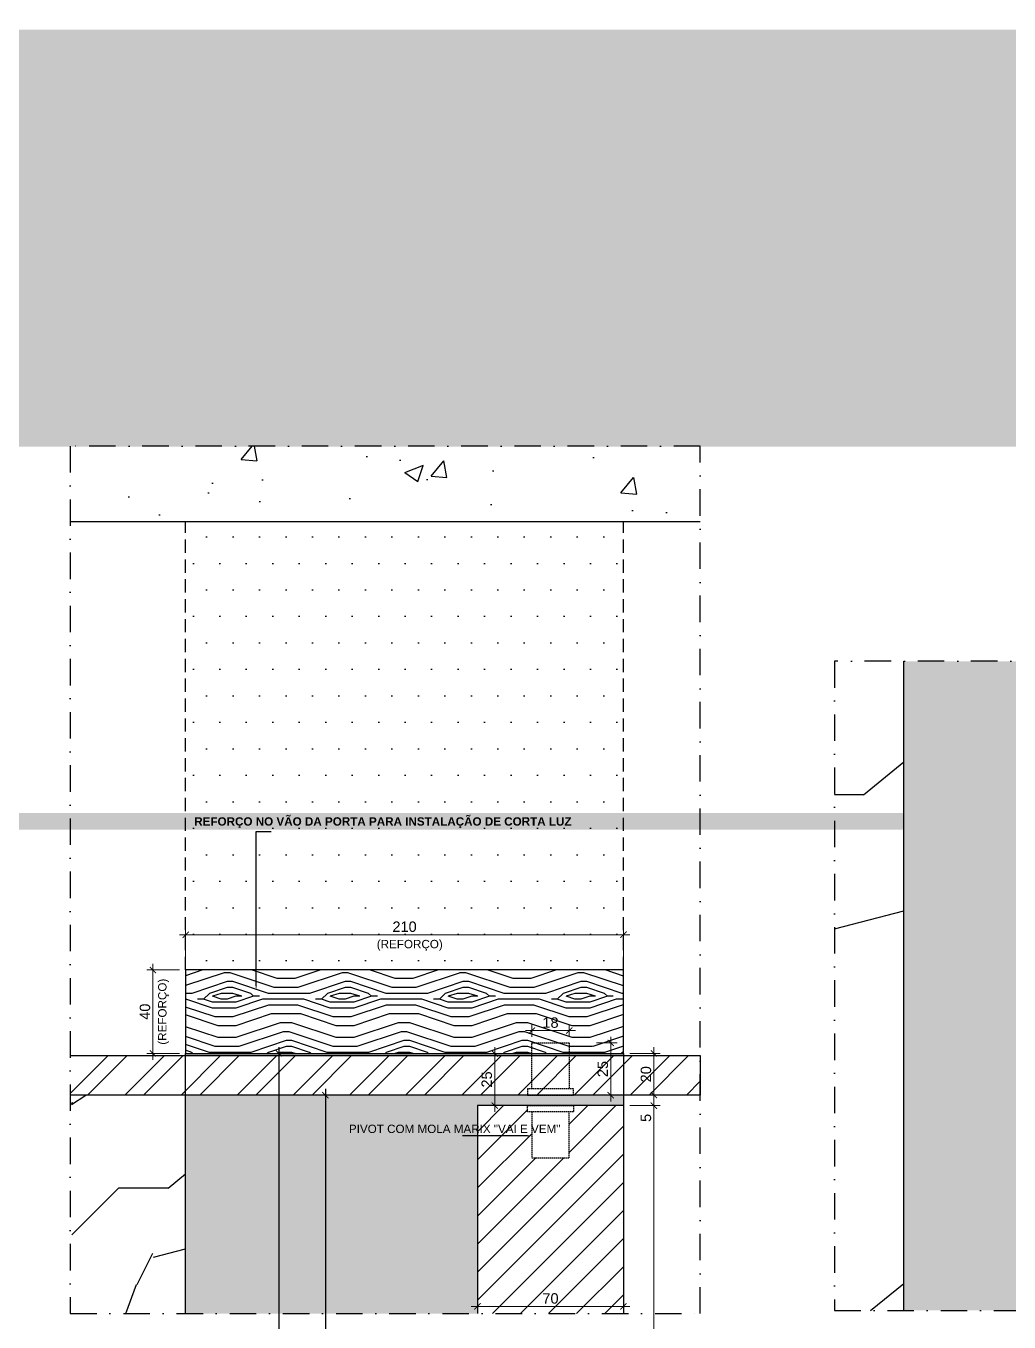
# Model space of a CAD drawing. Header units: millimetres. Extents: x -63251 to 507826, y 5339 to 217512.
# Drawn here: x 123334 to 123805, y 103665 to 104286 of the extents above; entities that cross this region are included whole.
import ezdxf
from ezdxf import colors
from ezdxf.entities.mleader import LeaderData, LeaderLine
from ezdxf.math import Vec2, Vec3

# ---------------------------------------------------------------- set-up
doc = ezdxf.new("R2010")
doc.units = ezdxf.units.MM
doc.header["$PDMODE"] = 3
doc.linetypes.add('TRAÇO 1-1', pattern=[9.525, 6.35, -3.175])
doc.linetypes.add('TRAÇO E PONTO 1-1', pattern=[25.4, 12.7, -6.35, 0, -6.35])
doc.layers.add('ARQ-COTA', color=12, linetype='Continuous', lineweight=9)
for name, color, linetype in [('COTAS', 9, 'Continuous'), ('FERRAGEM', 3, 'Continuous'), ('GESSO', 1, 'Continuous'), ('HACHURA', 21, 'Continuous'), ('MARCENARIA', 4, 'Continuous'), ('PAREDE', 94, 'Continuous'), ('PROJEÇÃO', 8, 'Continuous'), ('TEXTO TRAÇO PONTO', 105, 'TRAÇO E PONTO 1-1')]:
    doc.layers.add(name, color=color, linetype=linetype)
doc.styles.add('1-1', font='arial.ttf', dxfattribs={"height": 0.2})
doc.styles.add('MEDIDA OFICIAL', font='ariblk.ttf')
doc.styles.add('PADRÃO', font='arial.ttf')
doc.styles.add('PADRÃO NEGRITO', font='arialbd.ttf')
doc.dimstyles.new('1-2', dxfattribs={"dimscale": 2, "dimtxt": 2.5, "dimasz": 1.5, "dimexe": 1.5, "dimexo": 1.5, "dimtad": 1, "dimtxsty": 'PADRÃO', "dimblk": 'ARCHTICK', "dimcen": 2.5, "dimdle": 1.5, "dimclrd": 9, "dimclre": 9, "dimclrt": 6, "dimadec": 0, "dimazin": 0, "dimtfac": 1, "dimtmove": 0, "dimatfit": 3, "dimfxl": 1.25, "dimlwd": -1, "dimlwe": -1, "dimarcsym": 0})
doc.dimstyles.new('Med. Ofic.1-2', dxfattribs={"dimscale": 2, "dimtxt": 2.5, "dimasz": 1.5, "dimexe": 1.5, "dimexo": 1.5, "dimtad": 1, "dimtxsty": 'MEDIDA OFICIAL', "dimblk": 'ARCHTICK', "dimcen": 2.5, "dimdle": 1.5, "dimclrd": 9, "dimclre": 9, "dimclrt": 10, "dimadec": 0, "dimazin": 0, "dimtfac": 1, "dimtmove": 0, "dimatfit": 3, "dimfxl": 1.25, "dimlwd": -1, "dimlwe": -1, "dimarcsym": 0})

# ---------------------------------------------------------------- blocks, each defined once
blk = doc.blocks.new('_ArchTick')
at = {"color": 0, "linetype": 'ByBlock', "const_width": 0.15}
blk.add_lwpolyline([(-0.5, -0.5), (0.5, 0.5)], dxfattribs=at)
blk = doc.blocks.new('*D1436')
at = {"layer": 'ARQ-COTA', "color": 9, "transparency": 16777216}
blk.add_line((123623.48, 103672.21), (123547.48, 103672.21), dxfattribs=at)
at = {"layer": 'Defpoints', "color": 0, "transparency": 16777216}
for p in [(123550.48, 103672.21), (123550.48, 103672.21), (123620.48, 103672.21)]:
    blk.add_point(p, dxfattribs=at)
at = {"layer": 'ARQ-COTA', "color": 9, "transparency": 16777216, "xscale": 3, "yscale": 3, "zscale": 3, "rotation": 180}
blk.add_blockref('_ArchTick', (123550.48, 103672.21), dxfattribs=at)
at = {"layer": 'ARQ-COTA', "color": 9, "transparency": 16777216, "xscale": 3, "yscale": 3, "zscale": 3}
blk.add_blockref('_ArchTick', (123620.48, 103672.21), dxfattribs=at)
at = {"layer": 'ARQ-COTA', "color": 6, "transparency": 16777216, "insert": (123585.48, 103676.01), "char_height": 5, "attachment_point": 5, "style": 'PADRÃO'}
blk.add_mtext('70', dxfattribs=at)
blk = doc.blocks.new('*D1437')
at = {"layer": 'COTAS', "color": 9, "linetype": 'Continuous', "transparency": 16777216}
blk.add_line((123477.5, 103776.51), (123477.5, 103375.77), dxfattribs=at)
at = {"layer": 'COTAS', "color": 9, "transparency": 16777216}
for p, q in [((123480.5, 103773.51), (123480.5, 103773.51)), ((123480.5, 103378.77), (123480.5, 103378.77))]:
    blk.add_line(p, q, dxfattribs=at)
at = {"layer": 'Defpoints', "color": 0, "transparency": 16777216}
for p in [(123477.5, 103773.51), (123477.5, 103378.77), (123477.5, 103378.77)]:
    blk.add_point(p, dxfattribs=at)
at = {"layer": 'COTAS', "color": 9, "transparency": 16777216, "xscale": 3, "yscale": 3, "zscale": 3}
for p, rotation in [((123477.5, 103773.51), 90), ((123477.5, 103378.77), 270)]:
    blk.add_blockref('_ArchTick', p, dxfattribs=dict(at, rotation=rotation))
at = {"layer": 'COTAS', "color": 10, "transparency": 16777216, "insert": (123473.67, 103576.14), "char_height": 5, "attachment_point": 5, "rotation": 90, "style": 'MEDIDA OFICIAL'}
blk.add_mtext('2925', dxfattribs=at)
blk = doc.blocks.new('*D1438')
at = {"layer": 'COTAS', "color": 9, "linetype": 'Continuous', "transparency": 16777216}
blk.add_line((123455.18, 103796.51), (123455.18, 103375.77), dxfattribs=at)
at = {"layer": 'COTAS', "color": 9, "transparency": 16777216}
for p, q in [((123458.18, 103793.51), (123458.18, 103793.51)), ((123458.18, 103378.77), (123458.18, 103378.77))]:
    blk.add_line(p, q, dxfattribs=at)
at = {"layer": 'Defpoints', "color": 0, "transparency": 16777216}
for p in [(123455.18, 103793.51), (123455.18, 103378.77), (123455.18, 103378.77)]:
    blk.add_point(p, dxfattribs=at)
at = {"layer": 'COTAS', "color": 9, "transparency": 16777216, "xscale": 3, "yscale": 3, "zscale": 3}
for p, rotation in [((123455.18, 103793.51), 90), ((123455.18, 103378.77), 270)]:
    blk.add_blockref('_ArchTick', p, dxfattribs=dict(at, rotation=rotation))
at = {"layer": 'COTAS', "color": 10, "transparency": 16777216, "insert": (123451.35, 103586.14), "char_height": 5, "attachment_point": 5, "rotation": 90, "style": 'MEDIDA OFICIAL'}
blk.add_mtext('2945', dxfattribs=at)
blk = doc.blocks.new('*D1439')
at = {"layer": 'ARQ-COTA', "color": 9, "transparency": 16777216}
for p, q in [((123635.08, 103771.51), (123635.08, 103380.77)), ((123623.48, 103768.51), (123638.08, 103768.51)), ((123623.48, 103383.77), (123638.08, 103383.77))]:
    blk.add_line(p, q, dxfattribs=at)
at = {"layer": 'Defpoints', "color": 0, "transparency": 16777216}
for p in [(123620.48, 103768.51), (123620.48, 103383.77), (123635.08, 103383.77)]:
    blk.add_point(p, dxfattribs=at)
at = {"layer": 'ARQ-COTA', "color": 9, "transparency": 16777216, "xscale": 3, "yscale": 3, "zscale": 3}
for p, rotation in [((123635.08, 103768.51), 90), ((123635.08, 103383.77), 270)]:
    blk.add_blockref('_ArchTick', p, dxfattribs=dict(at, rotation=rotation))
at = {"layer": 'ARQ-COTA', "color": 6, "transparency": 16777216, "insert": (123631.28, 103576.14), "char_height": 5, "attachment_point": 5, "rotation": 90, "style": 'PADRÃO'}
blk.add_mtext('2915', dxfattribs=at)
blk = doc.blocks.new('*D1441')
at = {"layer": 'ARQ-COTA', "color": 9, "transparency": 16777216}
for p, q in [((123635.08, 103776.51), (123635.08, 103768.51)), ((123623.48, 103773.51), (123638.08, 103773.51)), ((123623.48, 103768.51), (123638.08, 103768.51)), ((123635.08, 103768.51), (123635.08, 103759.69))]:
    blk.add_line(p, q, dxfattribs=at)
at = {"layer": 'Defpoints', "color": 0, "transparency": 16777216}
for p in [(123620.48, 103773.51), (123620.48, 103768.51), (123635.08, 103768.51)]:
    blk.add_point(p, dxfattribs=at)
at = {"layer": 'ARQ-COTA', "color": 9, "transparency": 16777216, "xscale": 3, "yscale": 3, "zscale": 3}
for p, rotation in [((123635.08, 103773.51), 90), ((123635.08, 103768.51), 270)]:
    blk.add_blockref('_ArchTick', p, dxfattribs=dict(at, rotation=rotation))
at = {"layer": 'ARQ-COTA', "color": 6, "transparency": 16777216, "insert": (123631.29, 103762.6), "char_height": 5, "attachment_point": 5, "rotation": 90, "style": 'PADRÃO'}
blk.add_mtext('5', dxfattribs=at)
blk = doc.blocks.new('*D1442')
at = {"layer": 'ARQ-COTA', "color": 9, "transparency": 16777216}
for p, q in [((123623.48, 103793.51), (123638.08, 103793.51)), ((123635.08, 103770.51), (123635.08, 103796.51)), ((123623.48, 103773.51), (123638.08, 103773.51))]:
    blk.add_line(p, q, dxfattribs=at)
at = {"layer": 'Defpoints', "color": 0, "transparency": 16777216}
for p in [(123620.48, 103793.51), (123635.08, 103793.51), (123620.48, 103773.51)]:
    blk.add_point(p, dxfattribs=at)
at = {"layer": 'ARQ-COTA', "color": 9, "transparency": 16777216, "xscale": 3, "yscale": 3, "zscale": 3}
for p, rotation in [((123635.08, 103793.51), 90), ((123635.08, 103773.51), 270)]:
    blk.add_blockref('_ArchTick', p, dxfattribs=dict(at, rotation=rotation))
at = {"layer": 'ARQ-COTA', "color": 6, "transparency": 16777216, "insert": (123631.28, 103783.51), "char_height": 5, "attachment_point": 5, "rotation": 90, "style": 'PADRÃO'}
blk.add_mtext('20', dxfattribs=at)
blk = doc.blocks.new('*D1443')
at = {"layer": 'ARQ-COTA', "color": 9, "transparency": 16777216}
for p, q in [((123557.45, 103793.51), (123555.73, 103793.51)), ((123558.73, 103765.51), (123558.73, 103796.51)), ((123567.48, 103768.51), (123555.73, 103768.51))]:
    blk.add_line(p, q, dxfattribs=at)
at = {"layer": 'Defpoints', "color": 0, "transparency": 16777216}
for p in [(123558.73, 103793.51), (123560.45, 103793.51), (123570.48, 103768.51)]:
    blk.add_point(p, dxfattribs=at)
at = {"layer": 'ARQ-COTA', "color": 9, "transparency": 16777216, "xscale": 3, "yscale": 3, "zscale": 3}
for p, rotation in [((123558.73, 103793.51), 90), ((123558.73, 103768.51), 270)]:
    blk.add_blockref('_ArchTick', p, dxfattribs=dict(at, rotation=rotation))
at = {"layer": 'ARQ-COTA', "color": 6, "transparency": 16777216, "insert": (123554.93, 103781.01), "char_height": 5, "attachment_point": 5, "rotation": 90, "style": 'PADRÃO'}
blk.add_mtext('25', dxfattribs=at)
blk = doc.blocks.new('*D1446')
at = {"layer": 'ARQ-COTA', "color": 9, "transparency": 16777216}
for p, q in [((123407.48, 103833.51), (123391.78, 103833.51)), ((123394.78, 103790.51), (123394.78, 103836.51)), ((123407.48, 103793.51), (123391.78, 103793.51))]:
    blk.add_line(p, q, dxfattribs=at)
at = {"layer": 'Defpoints', "color": 0, "transparency": 16777216}
for p in [(123394.78, 103833.51), (123410.48, 103833.51), (123410.48, 103793.51)]:
    blk.add_point(p, dxfattribs=at)
at = {"layer": 'ARQ-COTA', "color": 9, "transparency": 16777216, "xscale": 3, "yscale": 3, "zscale": 3}
for p, rotation in [((123394.78, 103833.51), 90), ((123394.78, 103793.51), 270)]:
    blk.add_blockref('_ArchTick', p, dxfattribs=dict(at, rotation=rotation))
at = {"layer": 'ARQ-COTA', "color": 6, "transparency": 16777216, "insert": (123390.98, 103813.51), "char_height": 5, "attachment_point": 5, "rotation": 90, "style": 'PADRÃO'}
blk.add_mtext('40', dxfattribs=at)
blk = doc.blocks.new('*D1447')
at = {"layer": 'ARQ-COTA', "color": 9, "transparency": 16777216}
for p, q in [((123407.48, 103850.44), (123623.48, 103850.44)), ((123410.48, 103836.51), (123410.48, 103853.44)), ((123620.48, 103836.51), (123620.48, 103853.44))]:
    blk.add_line(p, q, dxfattribs=at)
at = {"layer": 'Defpoints', "color": 0, "transparency": 16777216}
for p in [(123620.48, 103850.44), (123410.48, 103833.51), (123620.48, 103833.51)]:
    blk.add_point(p, dxfattribs=at)
at = {"layer": 'ARQ-COTA', "color": 9, "transparency": 16777216, "xscale": 3, "yscale": 3, "zscale": 3, "rotation": 180}
blk.add_blockref('_ArchTick', (123410.48, 103850.44), dxfattribs=at)
at = {"layer": 'ARQ-COTA', "color": 9, "transparency": 16777216, "xscale": 3, "yscale": 3, "zscale": 3}
blk.add_blockref('_ArchTick', (123620.48, 103850.44), dxfattribs=at)
at = {"layer": 'ARQ-COTA', "color": 6, "transparency": 16777216, "insert": (123515.48, 103854.24), "char_height": 5, "attachment_point": 5, "style": 'PADRÃO'}
blk.add_mtext('210', dxfattribs=at)
blk = doc.blocks.new('*D1463')
at = {"layer": 'ARQ-COTA', "color": 9, "transparency": 16777216}
for p, q in [((123614.39, 103801.51), (123614.39, 103770.51)), ((123607.48, 103798.51), (123617.39, 103798.51)), ((123615.45, 103773.51), (123617.39, 103773.51))]:
    blk.add_line(p, q, dxfattribs=at)
at = {"layer": 'Defpoints', "color": 0, "transparency": 16777216}
for p in [(123604.48, 103798.51), (123612.45, 103773.51), (123614.39, 103773.51)]:
    blk.add_point(p, dxfattribs=at)
at = {"layer": 'ARQ-COTA', "color": 9, "transparency": 16777216, "xscale": 3, "yscale": 3, "zscale": 3}
for p, rotation in [((123614.39, 103798.51), 90), ((123614.39, 103773.51), 270)]:
    blk.add_blockref('_ArchTick', p, dxfattribs=dict(at, rotation=rotation))
at = {"layer": 'ARQ-COTA', "color": 6, "transparency": 16777216, "insert": (123610.59, 103786.01), "char_height": 5, "attachment_point": 5, "rotation": 90, "style": 'PADRÃO'}
blk.add_mtext('25', dxfattribs=at)
blk = doc.blocks.new('*D1464')
at = {"layer": 'ARQ-COTA', "color": 9, "transparency": 16777216}
for p, q in [((123576.48, 103801.51), (123576.48, 103807.44)), ((123594.48, 103801.51), (123594.48, 103807.44)), ((123597.48, 103804.44), (123573.48, 103804.44))]:
    blk.add_line(p, q, dxfattribs=at)
at = {"layer": 'Defpoints', "color": 0, "transparency": 16777216}
for p in [(123576.48, 103804.44), (123576.48, 103798.51), (123594.48, 103798.51)]:
    blk.add_point(p, dxfattribs=at)
at = {"layer": 'ARQ-COTA', "color": 9, "transparency": 16777216, "xscale": 3, "yscale": 3, "zscale": 3, "rotation": 180}
blk.add_blockref('_ArchTick', (123576.48, 103804.44), dxfattribs=at)
at = {"layer": 'ARQ-COTA', "color": 9, "transparency": 16777216, "xscale": 3, "yscale": 3, "zscale": 3}
blk.add_blockref('_ArchTick', (123594.48, 103804.44), dxfattribs=at)
at = {"layer": 'ARQ-COTA', "color": 6, "transparency": 16777216, "insert": (123585.48, 103808.25), "char_height": 5, "attachment_point": 5, "style": 'PADRÃO'}
blk.add_mtext('18', dxfattribs=at)

msp = doc.modelspace()

# ---------------------------------------------------------------- hatches: boundary and pattern name
at = {"layer": 'HACHURA'}
h = msp.add_hatch(dxfattribs=at)
h.set_pattern_fill('AR-CONC', color=21, scale=0.5)
h.set_pattern_definition([(50, (63223.25, 39.68), (91.092334, -7.969543), [9.525, -104.775]), (355, (63223.25, 39.68), (-17.62171, 95.52842), [7.62, -83.82029]), (100.451445, (63230.84, 39.02), (73.470624, 87.558876), [8.095004, -89.04512]), (46.1842, (63223.25, 65.08), (135.53952, -21.02116), [14.2875, -157.1625]), (96.63556, (63234.54, 63.33), (118.70207, 123.71306), [12.14251, -133.5678]), (351.18415, (63223.25, 65.08), (118.70207, 123.71306), [11.42998, -125.72987]), (21, (63235.95, 58.73), (75.807196, -51.1326), [9.525, -104.775]), (326, (63235.95, 58.73), (30.901014, 92.09398), [7.62, -83.82]), (71.451445, (63242.27, 54.47), (106.70821, 40.961384), [8.095004, -89.04497]), (37.5, (63223.25, 39.683), (1.544302, 42.277519), [0, -82.804, 0, -85.09, 0, -84.1375]), (7.5, (63223.25, 39.683), (33.409831, 50.090287), [0, -48.514, 0, -80.899, 0, -32.0675]), (327.5, (63194.93, 39.683), (67.795298, -2.864372), [0, -31.75, 0, -99.06, 0, -131.445]), (317.5, (63182.23, 39.683), (74.06459, 12.713246), [0, -41.275, 0, -65.786, 0, -93.345])])
h.paths.add_polyline_path([(123355.13, 104084.664), (123355.13, 104048.506), (123657.357, 104048.506), (123657.357, 104084.664)])
at = {"layer": 'HACHURA', "true_color": 0x636466}
h = msp.add_hatch(dxfattribs=at)
h.set_pattern_fill('PATRON00077', color=251, scale=40, angle=135, pattern_type=2)
h.set_pattern_definition([(135, (63310.696, -5412.985), (-56.568542, 4e-15), [2, -38]), (225, (63289.483, -5411.57), (-7e-15, -56.568542), [4, -36]), (180, (63297.968, -5414.4), (-28.284271, -28.284271), [2.828, -8.484, 2.828, -5.656, 19.8, -16.9725425]), (180, (63313.524, -5412.985), (-28.284271, -28.284271), [2.8284, -5.6568, 2.8284, -45.2549425]), (180, (63300.796, -5405.914), (-28.284271, -28.284271), [2.8284, -53.740142]), (180, (63299.382, -5401.672), (-28.284271, -28.284271), [2.8284, -53.740142]), (180, (63300.796, -5408.743), (-28.284271, -28.284271), [2.8284, -53.740142]), (180, (63300.796, -5411.57), (-28.284271, -28.284271), [5.6568, -50.911742]), (180, (63272.512, -5425.713), (-28.284271, -28.284271), [5.6568, -50.911742]), (180, (63302.21, -5415.814), (-28.284271, -28.284271), [11.3136, -45.254942]), (180, (63302.21, -5418.642), (-28.284271, -28.284271), [11.3136, -45.254942]), (180, (63275.34, -5408.743), (-28.284271, -28.284271), [11.3136, -45.254942]), (180, (63300.796, -5422.885), (-28.284271, -28.284271), [8.48528, -48.083262]), (180, (63302.21, -5432.784), (-28.284271, -28.284271), [8.48528, -48.083262]), (180, (63302.21, -5427.127), (-28.284271, -28.284271), [8.48528, -48.083262]), (180, (63275.34, -5417.228), (-28.284271, -28.284271), [14.142136, -42.426406]), (180, (63276.755, -5421.47), (-28.284271, -28.284271), [14.142136, -42.426406]), (180, (63280.997, -5411.57), (-28.284271, -28.284271), [19.79899, -36.769553]), (161.565051, (63305.039, -5412.985), (-28.2842713, 28.2842712), [4.472136, -84.970583]), (161.565051, (63290.897, -5415.814), (-28.2842713, 28.2842712), [4.472136, -84.970583]), (161.565051, (63295.14, -5414.4), (-28.2842713, 28.2842712), [4.472136, -84.970583]), (161.565051, (63309.282, -5411.571), (-28.2842713, 28.2842712), [8.944272, -80.498447]), (161.565051, (63290.897, -5418.642), (-28.2842713, 28.2842712), [13.416408, -76.026311]), (161.565051, (63292.311, -5422.885), (-28.2842713, 28.2842712), [17.888544, -71.554175]), (161.565051, (63293.725, -5427.127), (-28.2842713, 28.2842712), [17.888544, -71.554175]), (161.565051, (63289.483, -5439.855), (-28.2842713, 28.2842712), [17.888544, -71.554175]), (161.565051, (63292.311, -5437.027), (-28.2842713, 28.2842712), [22.36068, -67.082039]), (161.565051, (63293.725, -5432.784), (-28.2842713, 28.2842712), [22.36068, -67.082039]), (198.434949, (63295.14, -5411.571), (-28.2842712, -28.2842712), [4.472136, -84.970583]), (198.434949, (63302.21, -5412.985), (-28.2842712, -28.2842712), [4.472136, -84.970583]), (198.434949, (63310.696, -5412.985), (-28.2842712, -28.2842712), [8.944272, -80.498447]), (198.434949, (63297.968, -5408.743), (-28.2842712, -28.2842712), [8.944272, -80.498447]), (198.434949, (63314.939, -5414.4), (-28.2842712, -28.2842712), [13.416408, -76.026311]), (198.434949, (63317.767, -5417.228), (-28.2842712, -28.2842712), [17.888544, -71.554175]), (198.434949, (63290.897, -5393.186), (-28.2842712, -28.2842712), [17.888544, -71.554175]), (198.434949, (63297.968, -5405.914), (-28.2842712, -28.2842712), [17.888544, -71.554175]), (198.434949, (63295.14, -5397.429), (-28.2842712, -28.2842712), [22.36068, -67.082039]), (198.434949, (63296.554, -5401.672), (-28.2842712, -28.2842712), [22.36068, -67.082039])])
h.paths.add_polyline_path([(123410.479, 103833.506), (123410.479, 103793.506), (123620.479, 103793.506), (123620.479, 103833.506)])
at = {"layer": 'HACHURA', "true_color": 0xba9673}
h = msp.add_hatch(color=33, dxfattribs=at)
h.dxf.hatch_style = 1
h.paths.add_polyline_path([(123620.479, 103793.506), (123410.479, 103793.506), (123410.479, 103792.506), (123586.479, 103792.506), (123604.479, 103792.506), (123620.479, 103792.506)])
h.paths.add_polyline_path([(123410.479, 103668.806), (123550.479, 103668.806), (123550.479, 103768.506), (123620.479, 103768.506), (123620.479, 103773.506), (123410.479, 103773.506)])
at = {"layer": 'HACHURA'}
h = msp.add_hatch(dxfattribs=at)
h.set_pattern_fill('ANSI32', color=8, scale=2)
h.set_pattern_definition([(45, (63227.767, -5412.228), (-13.4703842, 13.4703842), []), (45, (63236.747, -5412.228), (-13.4703842, 13.4703842), [])])
h.paths.add_polyline_path([(123355.13, 103792.506), (123355.13, 103773.506), (123657.357, 103773.506), (123657.357, 103792.506)])
at = {"layer": 'HACHURA', "ltscale": 0.3}
h = msp.add_hatch(dxfattribs=at)
h.set_pattern_fill('LEGNO5', color=21, scale=125, angle=90, pattern_type=2)
h.set_pattern_definition([(63.4349, (54261.37, 56.997), (-125.000164, -124.999895), [16.7705, -262.738]), (14.5742, (54268.871, 71.9972), (-3375.00027608, -874.99911146), [64.578, -6393.21775]), (342.4744, (54206.371, 88.247), (1999.9996141, -625.00103354), [24.90612, -2465.70125]), (45, (54230.12, 80.75), (4e-14, 125.00004), [31.81975, -144.95687]), (0, (54252.62, 103.25), (125, 125), [23.75, -101.25]), (39.0939, (54276.371, 103.247), (1374.99923876, 1125.00100392), [51.53887, -2525.40225]), (0, (54316.37, 135.75), (125, 125), [15, -110]), (17.5256, (54206.371, 135.747), (-1999.9996141, -625.00103354), [24.90612, -2465.70125]), (33.6901, (54230.12, 143.247), (-249.999945, -125.000167), [27.04162, -423.65225]), (69.7751, (54252.621, 158.247), (500.00104195, 1374.99965804), [25.31062, -2505.7465])])
h.paths.add_polyline_path([(123410.479, 103773.506), (123355.13, 103773.506), (123355.13, 103668.806), (123410.479, 103668.806)])
at = {"layer": 'PROJEÇÃO', "linetype": 'TRAÇO 1-1'}
h = msp.add_hatch(dxfattribs=at)
h.set_pattern_fill('DOTS', color=8, scale=8)
h.set_pattern_definition([(0, (63317.767, -5394.728), (6.35, 12.7), [0, -12.7])])
h.paths.add_polyline_path([(123620.479, 104048.506), (123410.479, 104048.506), (123410.479, 103833.506), (123620.479, 103833.506)])
h = msp.add_hatch(dxfattribs=at)
h.set_pattern_fill('ANSI31', color=8, scale=3)
h.set_pattern_definition([(45, (1.549, 8.5), (-6.7351921, 6.7351921), [])])
h.paths.add_polyline_path([(123620.479, 103768.506), (123596.479, 103768.506), (123596.479, 103765.506), (123594.479, 103765.506), (123594.479, 103743.506), (123576.479, 103743.506), (123576.479, 103765.506), (123574.479, 103765.506), (123574.479, 103768.506), (123550.479, 103768.506), (123550.479, 103668.806), (123620.479, 103668.806)])

# ---------------------------------------------------------------- linework, layer by layer
at = {"layer": 'FERRAGEM'}
msp.add_lwpolyline([(123410.479, 103793.506), (123620.479, 103793.506), (123620.479, 103833.506), (123410.479, 103833.506)], close=True, dxfattribs=at)
at = {"layer": 'FERRAGEM', "color": 102, "linetype": 'TRAÇO 1-1', "ltscale": 0.1}
for points in [[(123576.479, 103776.506), (123576.479, 103798.506), (123594.479, 103798.506), (123594.479, 103776.506)], [(123576.479, 103765.506), (123576.479, 103743.506), (123594.479, 103743.506), (123594.479, 103765.506)]]:
    msp.add_lwpolyline(points, dxfattribs=at)
for points in [[(123574.479, 103773.506), (123596.479, 103773.506), (123596.479, 103776.506), (123574.479, 103776.506)], [(123574.479, 103768.506), (123596.479, 103768.506), (123596.479, 103765.506), (123574.479, 103765.506)]]:
    msp.add_lwpolyline(points, close=True, dxfattribs=at)
at = {"layer": 'GESSO', "color": 1}
msp.add_lwpolyline([(123355.13, 103792.506), (123657.357, 103792.506), (123657.357, 103773.506), (123355.13, 103773.506)], dxfattribs=at)
at = {"layer": 'MARCENARIA'}
for points in [[(123410.479, 103668.806), (123410.479, 103793.506), (123620.479, 103793.506), (123620.479, 103668.806)], [(123620.479, 103768.506), (123620.479, 103768.506), (123620.479, 103768.506), (123550.479, 103768.506), (123550.479, 103668.806)]]:
    msp.add_lwpolyline(points, dxfattribs=at)
at = {"layer": 'PAREDE'}
msp.add_lwpolyline([(123355.13, 104048.506), (123657.357, 104048.506)], dxfattribs=at)
at = {"layer": 'PROJEÇÃO', "color": 8, "linetype": 'TRAÇO 1-1'}
for p, q in [((123410.479, 103833.506), (123410.479, 104048.506)), ((123620.479, 103833.506), (123620.479, 104048.506))]:
    msp.add_line(p, q, dxfattribs=at)
at = {"layer": 'TEXTO TRAÇO PONTO'}
msp.add_lwpolyline([(123657.357, 103668.806), (123657.357, 104084.664), (123355.13, 104084.664), (123355.13, 103668.806)], close=True, dxfattribs=at)

# ---------------------------------------------------------------- dimensions: what is measured, and where the dimension line sits
at = {"layer": 'ARQ-COTA'}
for base, p1, p2, picture, middle in [((123576.479, 103804.443), (123594.479, 103798.506), (123576.479, 103798.506), '*D1464', (123585.479, 103808.246)), ((123550.479, 103672.21), (123620.479, 103672.21), (123550.479, 103672.21), '*D1436', (123585.479, 103676.013))]:
    dim = msp.add_linear_dim(base=base, p1=p1, p2=p2, dimstyle='1-2', dxfattribs=at)
    dim.commit()
    dim.dimension.update_dxf_attribs({"geometry": picture, "text_midpoint": middle})
for base, p1, p2, picture, middle in [((123614.394, 103773.506), (123604.479, 103798.506), (123612.451, 103773.506), '*D1463', (123610.591, 103786.006)), ((123558.732, 103793.506), (123570.479, 103768.506), (123560.448, 103793.506), '*D1443', (123554.929, 103781.006)), ((123635.08, 103793.506), (123620.479, 103773.506), (123620.479, 103793.506), '*D1442', (123631.277, 103783.506)), ((123635.08, 103768.506), (123620.479, 103773.506), (123620.479, 103768.506), '*D1441', (123631.287, 103762.599))]:
    dim = msp.add_linear_dim(base=base, p1=p1, p2=p2, angle=90, dimstyle='1-2', dxfattribs=at)
    dim.commit()
    dim.dimension.update_dxf_attribs({"geometry": picture, "text_midpoint": middle})
dim = msp.add_linear_dim(base=(123635.08, 103383.765), p1=(123620.479, 103768.506), p2=(123620.479, 103383.765), angle=90, text='2915', dimstyle='1-2', dxfattribs=at)
dim.commit()
dim.dimension.update_dxf_attribs({"geometry": '*D1439', "text_midpoint": (123631.277, 103576.136)})
at = {"layer": 'COTAS'}
for base, p1, p2, text, picture, middle in [((123455.184, 103378.765), (123455.184, 103793.506), (123455.184, 103378.765), '2945', '*D1438', (123451.349, 103586.136)), ((123477.504, 103378.765), (123477.504, 103773.506), (123477.504, 103378.765), '2925', '*D1437', (123473.669, 103576.136))]:
    dim = msp.add_linear_dim(base=base, p1=p1, p2=p2, angle=90, text=text, dimstyle='Med. Ofic.1-2', dxfattribs=at)
    dim.commit()
    dim.dimension.update_dxf_attribs({"geometry": picture, "text_midpoint": middle})

# ---------------------------------------------------------------- leaders
at = {"layer": 'COTAS', "ltscale": 0.4}
ml = msp.add_multileader_mtext('Standard', dxfattribs=at)
ml.set_content('PUXADOR CAVA', color=105, style='1-1')
ml.set_leader_properties(color=256, linetype='ByLayer', lineweight=-1)
ml.build(insert=Vec2(0, 0))
ml.multileader.update_dxf_attribs({"text_left_attachment_type": 2, "text_right_attachment_type": 2, "dogleg_length": 0.36, "arrow_head_size": 2, "scale": 20})
ctx = ml.context
ctx.base_point, ctx.scale, ctx.arrow_head_size, ctx.landing_gap_size, ctx.plane_origin = Vec3(122679.414, 103792.537), 20, 2, 4, Vec3(122782.511, 103759.897)
ctx.left_attachment, ctx.right_attachment = 2, 2
notes = []
notes.append((ctx, [(0, (1, 1, 0), (122738.594, 103792.537), (-1, 0), 7.2, [(0, [(122738.579, 103759.502)], 0, [])])]))
ctx.mtext.insert, ctx.mtext.width, ctx.mtext.flow_direction = Vec3(122683.414, 103794.607), 80.51012, 5
ml = msp.add_multileader_mtext('Standard', dxfattribs=at)
ml.set_content('PIVOT COM MOLA MARIX "VAI E VEM"', color=105, style='1-1')
ml.set_leader_properties(color=256, linetype='ByLayer', lineweight=-1)
ml.build(insert=Vec2(0, 0))
ml.multileader.update_dxf_attribs({"text_left_attachment_type": 2, "text_right_attachment_type": 2, "dogleg_length": 0.36, "arrow_head_size": 2, "scale": 20})
ctx = ml.context
ctx.base_point, ctx.scale, ctx.arrow_head_size, ctx.landing_gap_size, ctx.plane_origin = Vec3(123484.791, 103753.979), 20, 2, 4, Vec3(123609.396, 103776.728)
ctx.left_attachment, ctx.right_attachment = 2, 2
notes.append((ctx, [(0, (1, 1, 0), (123550.479, 103753.979), (-1, 0), 7.2, [(0, [(123576.479, 103753.979)], 0, [])])]))
ctx.mtext.insert, ctx.mtext.width, ctx.mtext.flow_direction = Vec3(123488.791, 103759.349), 59.99595, 5
ml = msp.add_multileader_mtext('Standard', dxfattribs=at)
ml.set_content('PIVOT COM MOLA MARIX "VAI E VEM"', color=105, style='1-1')
ml.set_leader_properties(color=256, linetype='ByLayer', lineweight=-1)
ml.build(insert=Vec2(0, 0))
ml.multileader.update_dxf_attribs({"text_left_attachment_type": 2, "text_right_attachment_type": 2, "dogleg_length": 0.36, "arrow_head_size": 2, "scale": 20})
ctx = ml.context
ctx.base_point, ctx.scale, ctx.arrow_head_size, ctx.landing_gap_size, ctx.plane_origin = Vec3(122563.846, 103680.359), 20, 2, 4, Vec3(122490.948, 103709.108)
ctx.left_attachment, ctx.right_attachment = 2, 2
notes.append((ctx, [(0, (1, 1, 0), (122534.864, 103680.359), (1, 0), 28.982, [(0, [(122534.893, 103726.175)], 0, [])])]))
ctx.mtext.insert, ctx.mtext.width, ctx.mtext.flow_direction = Vec3(122567.846, 103685.729), 56.39604, 5
ml = msp.add_multileader_mtext('Standard', dxfattribs=at)
ml.set_content('ACABAMENTO EM {\\fArial|b1|i0|c0|p34;LÂMINAS NATURAIS DE CARVALHO EUROPEU}', color=105, style='1-1')
ml.set_leader_properties(color=256, linetype='ByLayer', lineweight=-1)
ml.build(insert=Vec2(0, 0))
ml.multileader.update_dxf_attribs({"text_left_attachment_type": 2, "text_right_attachment_type": 2, "dogleg_length": 0.36, "arrow_head_size": 2, "scale": 20})
ctx = ml.context
ctx.base_point, ctx.scale, ctx.arrow_head_size, ctx.landing_gap_size, ctx.plane_origin = Vec3(122875.257, 103680.359), 20, 2, 4, Vec3(122794.141, 103709.108)
ctx.left_attachment, ctx.right_attachment = 2, 2
notes.append((ctx, [(0, (1, 1, 0), (122868.057, 103680.359), (1, 0), 7.2, [(0, [(122868.072, 103709.503)], 0, [])])]))
ctx.mtext.insert, ctx.mtext.width, ctx.mtext.flow_direction = Vec3(122879.257, 103689.645), 80.51012, 5
for ctx, leaders in notes:
    for number, flags, end, landing, length, lines in leaders:
        leader = LeaderData()
        leader.index, (leader.has_last_leader_line, leader.has_dogleg_vector, leader.attachment_direction) = number, flags
        leader.last_leader_point, leader.dogleg_vector, leader.dogleg_length = Vec3(end), Vec3(landing), length
        for number, points, colour, breaks in lines:
            line = LeaderLine()
            line.index, line.vertices, line.color, line.breaks = number, Vec3.list(points), colors.encode_raw_color(colour), breaks
            leader.lines.append(line)
        ctx.leaders.append(leader)

# ---------------------------------------------------------------- next in the draw order: leaders
at = {"layer": 'COTAS'}
ml = msp.add_multileader_mtext('Standard', dxfattribs=at)
ml.set_content('{\\fArial|b1|i0|c0|p34;\\C10;ATENÇÃO PARKET!\\P}REVESTIMENTO DE ELEVADOR EM {\\fArial|b1|i0|c0|p34;CABREUVA BRANCA PREMIUM }', color=105, style='1-1')
ml.set_leader_properties(color=256, linetype='ByLayer', lineweight=-1)
ml.build(insert=Vec2(0, 0))
ml.multileader.update_dxf_attribs({"text_left_attachment_type": 2, "text_right_attachment_type": 2, "dogleg_length": 0.36, "arrow_head_size": 15, "scale": 200})
ctx = ml.context
ctx.base_point, ctx.scale, ctx.char_height, ctx.arrow_head_size, ctx.landing_gap_size, ctx.plane_origin = Vec3(153741.438, 104075.429), 200, 40, 15, 10, Vec3(154452.713, 102048.876)
ctx.left_attachment, ctx.right_attachment, ctx.text_align_type = 2, 2, 2
notes = []
notes.append((ctx, [(0, (1, 1, 0), (154754.512, 104075.429), (-1, 0), 144.288, [(0, [(155553.301, 104075.429)], 0, [])])]))
ctx.mtext.insert, ctx.mtext.rotation, ctx.mtext.width, ctx.mtext.alignment, ctx.mtext.flow_direction = Vec3(154600.224, 104201.05), 6.2831853, 858.66662, 3, 5
ctx.mtext.has_bg_fill, ctx.mtext.bg_color, ctx.mtext.bg_scale_factor, ctx.mtext.bg_transparency, ctx.mtext.use_window_bg_color = 1, -1023410095, 1.25, 0, 0
at = {"layer": 'COTAS', "ltscale": 0.4}
ml = msp.add_multileader_mtext('Standard', dxfattribs=at)
ml.set_content('{\\fArial|b1|i0|c0|p34;REFORÇO NO VÃO DA PORTA PARA INSTALAÇÃO DE CORTA LUZ}', color=105, style='1-1')
ml.set_leader_properties(color=256, linetype='ByLayer', lineweight=-1)
ml.build(insert=Vec2(0, 0))
ml.multileader.update_dxf_attribs({"text_left_attachment_type": 2, "text_right_attachment_type": 2, "dogleg_length": 0.36, "arrow_head_size": 2, "scale": 20})
ctx = ml.context
ctx.base_point, ctx.scale, ctx.arrow_head_size, ctx.landing_gap_size, ctx.plane_origin = Vec3(123451.474, 103899.909), 20, 2, 4, Vec3(123548.41, 103880.361)
ctx.left_attachment, ctx.right_attachment, ctx.text_align_type = 2, 2, 1
notes.append((ctx, [(1, (1, 1, 0), (123444.274, 103899.909), (1, 0), 7.2, [(1, [(123444.274, 103824.11)], 0, [])])]))
ctx.mtext.insert, ctx.mtext.width, ctx.mtext.alignment, ctx.mtext.flow_direction = Vec3(123505.086, 103906.731), 101.4372, 2, 5
ctx.mtext.has_bg_fill, ctx.mtext.bg_color, ctx.mtext.bg_scale_factor, ctx.mtext.bg_transparency, ctx.mtext.use_window_bg_color = 1, -1023563609, 1.5, 0, 0
for ctx, leaders in notes:
    for number, flags, end, landing, length, lines in leaders:
        leader = LeaderData()
        leader.index, (leader.has_last_leader_line, leader.has_dogleg_vector, leader.attachment_direction) = number, flags
        leader.last_leader_point, leader.dogleg_vector, leader.dogleg_length = Vec3(end), Vec3(landing), length
        for number, points, colour, breaks in lines:
            line = LeaderLine()
            line.index, line.vertices, line.color, line.breaks = number, Vec3.list(points), colors.encode_raw_color(colour), breaks
            leader.lines.append(line)
        ctx.leaders.append(leader)

# ---------------------------------------------------------------- next in the draw order: hatches: boundary and pattern name
at = {"layer": 'HACHURA', "ltscale": 0.3}
h = msp.add_hatch(dxfattribs=at)
h.set_pattern_fill('LEGNO5', color=21, scale=250, angle=90, pattern_type=2)
h.set_pattern_definition([(63.4349, (54704.24, -3926.39), (-250.00033, -249.99979), [33.541, -525.476]), (14.5742, (54719.241, -3896.386), (-6750.00055216, -1749.99822292), [129.156, -12786.4355]), (342.4744, (54594.241, -3863.886), (3999.9992282, -1250.0020671), [49.81225, -4931.4025]), (45, (54641.74, -3878.89), (7e-14, 250.00008), [63.6395, -289.91375]), (0, (54686.74, -3833.89), (250, 250), [47.5, -202.5]), (39.0939, (54734.241, -3833.886), (2749.9984775, 2250.0020078), [103.07775, -5050.8045]), (0, (54814.24, -3768.89), (250, 250), [30, -220]), (17.5256, (54594.241, -3768.886), (-3999.9992282, -1250.0020671), [49.81225, -4931.4025]), (33.6901, (54641.74, -3753.886), (-499.99989, -250.000334), [54.08325, -847.3045]), (69.7751, (54686.741, -3723.886), (1000.0020839, 2749.9993161), [50.62125, -5011.493])])
h.paths.add_polyline_path([(123721.654, 103670.306), (123755.003, 103670.306), (123755.003, 103981.553), (123721.654, 103981.553)])
at = {"layer": 'HACHURA', "true_color": 0xba9673}
h = msp.add_hatch(color=33, dxfattribs=at)
h.dxf.hatch_style = 1
h.paths.add_polyline_path([(123755.003, 103670.306), (123897.003, 103670.306), (123897.003, 103981.553), (123755.003, 103981.553)])

# ---------------------------------------------------------------- next in the draw order: linework, layer by layer
at = {"layer": 'MARCENARIA'}
msp.add_lwpolyline([(123755.003, 103670.306), (123755.003, 103981.553)], dxfattribs=at)
at = {"layer": 'TEXTO TRAÇO PONTO'}
msp.add_lwpolyline([(124003.881, 103670.306), (124003.881, 103981.553), (123721.654, 103981.553), (123721.654, 103670.306)], close=True, dxfattribs=at)

# ---------------------------------------------------------------- next in the draw order: texts
at = {"layer": 'COTAS', "color": 10, "insert": (123517.979, 103847.935), "char_height": 4, "width": 99.12947, "attachment_point": 2, "style": 'PADRÃO NEGRITO'}
msp.add_mtext('{\\fArial|b0|i0|c0|p34;\\C6;(REFORÇO)}', dxfattribs=at)
at = {"layer": 'COTAS', "color": 10, "insert": (123397.284, 103813.506), "char_height": 4, "width": 99.12947, "attachment_point": 2, "rotation": 90, "style": 'PADRÃO NEGRITO'}
msp.add_mtext('{\\fArial|b0|i0|c0|p34;\\C6;(REFORÇO)}', dxfattribs=at)

# ---------------------------------------------------------------- next in the draw order: dimensions: what is measured, and where the dimension line sits
at = {"layer": 'ARQ-COTA'}
dim = msp.add_linear_dim(base=(123620.479, 103850.435), p1=(123410.479, 103833.506), p2=(123620.479, 103833.506), dimstyle='1-2', dxfattribs=at)
dim.commit()
dim.dimension.update_dxf_attribs({"geometry": '*D1447', "text_midpoint": (123515.479, 103854.238)})
dim = msp.add_linear_dim(base=(123394.784, 103833.506), p1=(123410.479, 103793.506), p2=(123410.479, 103833.506), angle=90, dimstyle='1-2', dxfattribs=at)
dim.commit()
dim.dimension.update_dxf_attribs({"geometry": '*D1446', "text_midpoint": (123390.981, 103813.506)})

# ---------------------------------------------------------------- next in the draw order: leaders
at = {"layer": 'COTAS'}
ml = msp.add_multileader_mtext('Standard', dxfattribs=at)
ml.set_content('{\\fArial|b1|i0|c0|p34;\\C10;ATENÇÃO PARKET!\\P}PAINÉIS RIPADOS EM {\\fArial|b1|i0|c0|p34;CABREUVA BRANCA PREMIUM 18*5+5*900 À 2200mm}', color=105, style='1-1')
ml.set_leader_properties(color=256, linetype='ByLayer', lineweight=-1)
ml.build(insert=Vec2(0, 0))
ml.multileader.update_dxf_attribs({"text_left_attachment_type": 2, "text_right_attachment_type": 2, "dogleg_length": 0.36, "arrow_head_size": 15, "scale": 200})
ctx = ml.context
ctx.base_point, ctx.scale, ctx.char_height, ctx.arrow_head_size, ctx.landing_gap_size, ctx.plane_origin = Vec3(238640.904, 104138.839), 200, 40, 15, 10, Vec3(239350.515, 103879.287)
ctx.left_attachment, ctx.right_attachment, ctx.text_align_type = 2, 2, 2
notes = []
notes.append((ctx, [(0, (1, 1, 0), (239652.314, 104138.839), (-1, 0), 144.288, [(0, [(240740.103, 104138.839)], 0, [])])]))
ctx.mtext.insert, ctx.mtext.rotation, ctx.mtext.width, ctx.mtext.alignment, ctx.mtext.flow_direction = Vec3(239498.026, 104274.392), 6.2831853, 858.66662, 3, 5
ctx.mtext.has_bg_fill, ctx.mtext.bg_color, ctx.mtext.bg_scale_factor, ctx.mtext.bg_transparency, ctx.mtext.use_window_bg_color = 1, -1023410095, 1.25, 0, 0
at = {"layer": 'COTAS', "ltscale": 0.4}
ml = msp.add_multileader_mtext('Standard', dxfattribs=at)
ml.set_content('ACABAMENTO EM {\\fArial|b1|i0|c0|p34;LÂMINAS NATURAIS DE CARVALHO EUROPEU}', color=105, style='1-1')
ml.set_leader_properties(color=256, linetype='ByLayer', lineweight=-1)
ml.build(insert=Vec2(0, 0))
ml.multileader.update_dxf_attribs({"text_left_attachment_type": 2, "text_right_attachment_type": 2, "dogleg_length": 0.36, "arrow_head_size": 2, "scale": 20})
ctx = ml.context
ctx.base_point, ctx.scale, ctx.arrow_head_size, ctx.landing_gap_size, ctx.plane_origin = Vec3(122524.23, 103882.888), 20, 2, 4, Vec3(122689.137, 103779.108)
ctx.left_attachment, ctx.right_attachment = 2, 2
notes.append((ctx, [(0, (1, 1, 0), (122615.22, 103882.888), (-1, 0), 7.2, [(0, [(122615.205, 103779.503)], 0, [])])]))
ctx.mtext.insert, ctx.mtext.width, ctx.mtext.flow_direction = Vec3(122528.23, 103892.174), 80.51012, 5
ml = msp.add_multileader_mtext('Standard', dxfattribs=at)
ml.set_content('ACABAMENTO EM {\\fArial|b1|i0|c0|p34;LÂMINAS NATURAIS DE CARVALHO EUROPEU}', color=105, style='1-1')
ml.set_leader_properties(color=256, linetype='ByLayer', lineweight=-1)
ml.build(insert=Vec2(0, 0))
ml.multileader.update_dxf_attribs({"text_left_attachment_type": 2, "text_right_attachment_type": 2, "dogleg_length": 0.36, "arrow_head_size": 2, "scale": 20})
ctx = ml.context
ctx.base_point, ctx.scale, ctx.arrow_head_size, ctx.landing_gap_size, ctx.plane_origin = Vec3(122759.31, 103882.888), 20, 2, 4, Vec3(122924.216, 103779.108)
ctx.left_attachment, ctx.right_attachment = 2, 2
notes.append((ctx, [(0, (1, 1, 0), (122850.3, 103882.888), (-1, 0), 7.2, [(0, [(122850.285, 103779.503)], 0, [])])]))
ctx.mtext.insert, ctx.mtext.width, ctx.mtext.flow_direction = Vec3(122763.31, 103892.174), 80.51012, 5
for ctx, leaders in notes:
    for number, flags, end, landing, length, lines in leaders:
        leader = LeaderData()
        leader.index, (leader.has_last_leader_line, leader.has_dogleg_vector, leader.attachment_direction) = number, flags
        leader.last_leader_point, leader.dogleg_vector, leader.dogleg_length = Vec3(end), Vec3(landing), length
        for number, points, colour, breaks in lines:
            line = LeaderLine()
            line.index, line.vertices, line.color, line.breaks = number, Vec3.list(points), colors.encode_raw_color(colour), breaks
            leader.lines.append(line)
        ctx.leaders.append(leader)

doc.saveas('drawing.dxf')
